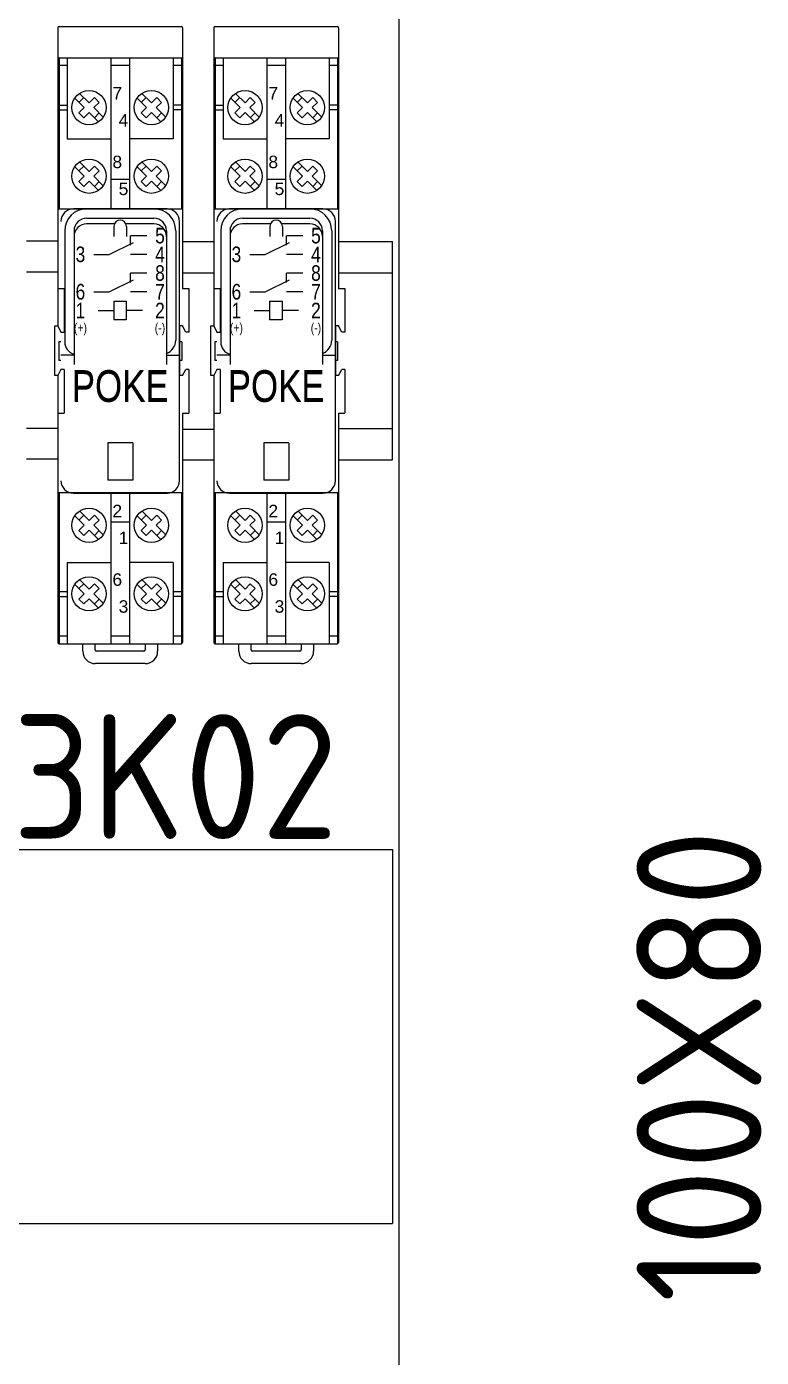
# Model space of a CAD drawing. Header units: millimetres. Extents: x 1359 to 3577, y 1336 to 3557.
# Drawn here: x 3272.9 to 3390.7, y 2360.1 to 2573.6 of the extents above; entities that cross this region are included whole.
import ezdxf
from ezdxf.enums import TextEntityAlignment as Align

# ---------------------------------------------------------------- set-up
doc = ezdxf.new("R2010")
doc.units = ezdxf.units.MM
doc.layers.add('000-PI-Oprema', color=30, linetype='Continuous', lineweight=5)
doc.layers.add('000-SI-Oprema', color=30, linetype='Continuous', lineweight=0)
doc.layers.add('002-PI-Kabelska kanalica', color=150, linetype='Continuous')
doc.styles.add('NUOVO', font='txt.shx', dxfattribs={"width": 0.8, "height": 0.8})
doc.styles.add('PI0', font='isocpeur.ttf', dxfattribs={"width": 0.9})
doc.styles.get("Standard").update_dxf_attribs({"font": 'arial.ttf'})

msp = doc.modelspace()

# ---------------------------------------------------------------- linework, layer by layer
at = {"layer": '000-PI-Oprema', "color": 0, "linetype": 'ByBlock', "lineweight": 0}
for p, q in [((3286.18, 2537.01), (3290.08, 2538.91)), ((3292.18, 2540.01), (3289.58, 2540.01)), ((3289.58, 2538.51), (3289.58, 2540.01)), ((3311.18, 2537.01), (3315.08, 2538.91)), ((3317.18, 2540.01), (3314.58, 2540.01)), ((3314.58, 2538.51), (3314.58, 2540.01)), ((3283.68, 2537.01), (3286.18, 2537.01)), ((3292.18, 2537.01), (3289.58, 2537.01)), ((3308.68, 2537.01), (3311.18, 2537.01)), ((3317.18, 2537.01), (3314.58, 2537.01)), ((3286.18, 2531.01), (3290.08, 2532.91)), ((3292.18, 2534.01), (3289.58, 2534.01)), ((3289.58, 2532.51), (3289.58, 2534.01)), ((3311.18, 2531.01), (3315.08, 2532.91)), ((3317.18, 2534.01), (3314.58, 2534.01)), ((3314.58, 2532.51), (3314.58, 2534.01)), ((3283.68, 2531.01), (3286.18, 2531.01)), ((3292.18, 2531.01), (3289.58, 2531.01)), ((3308.68, 2531.01), (3311.18, 2531.01)), ((3317.18, 2531.01), (3314.58, 2531.01)), ((3284.38, 2528.01), (3286.88, 2528.01)), ((3286.88, 2529.51), (3286.88, 2526.51)), ((3286.88, 2529.51), (3288.88, 2529.51)), ((3288.88, 2529.51), (3288.88, 2526.51)), ((3291.48, 2528.01), (3288.88, 2528.01)), ((3309.38, 2528.01), (3311.88, 2528.01)), ((3311.88, 2529.51), (3311.88, 2526.51)), ((3311.88, 2529.51), (3313.88, 2529.51)), ((3313.88, 2529.51), (3313.88, 2526.51)), ((3316.48, 2528.01), (3313.88, 2528.01)), ((3288.88, 2526.51), (3286.88, 2526.51)), ((3313.88, 2526.51), (3311.88, 2526.51))]:
    msp.add_line(p, q, dxfattribs=at)
at = {"layer": '000-SI-Oprema', "color": 0, "linetype": 'ByBlock', "lineweight": 0}
for p, q in [((3277.93, 2573.36), (3277.93, 2525.56)), ((3278.13, 2573.56), (3297.73, 2573.56)), ((3297.93, 2573.36), (3297.93, 2531.56)), ((3302.93, 2573.36), (3302.93, 2525.56)), ((3303.13, 2573.56), (3322.73, 2573.56)), ((3322.93, 2573.36), (3322.93, 2531.56)), ((3278.13, 2568.56), (3278.13, 2544.31)), ((3278.13, 2568.56), (3297.73, 2568.56)), ((3279.43, 2568.56), (3279.43, 2555.56)), ((3286.43, 2568.56), (3286.43, 2544.31)), ((3289.43, 2568.56), (3289.43, 2544.31)), ((3296.43, 2568.56), (3296.43, 2555.56)), ((3297.73, 2568.56), (3297.73, 2544.31)), ((3303.13, 2568.56), (3303.13, 2544.31)), ((3303.13, 2568.56), (3322.73, 2568.56)), ((3304.43, 2568.56), (3304.43, 2555.56)), ((3311.43, 2568.56), (3311.43, 2544.31)), ((3314.43, 2568.56), (3314.43, 2544.31)), ((3321.43, 2568.56), (3321.43, 2555.56)), ((3322.73, 2568.56), (3322.73, 2544.31)), ((3279.43, 2567.34), (3278.13, 2567.34)), ((3289.43, 2567.34), (3286.43, 2567.34)), ((3297.73, 2567.34), (3296.43, 2567.34)), ((3304.43, 2567.34), (3303.13, 2567.34)), ((3314.43, 2567.34), (3311.43, 2567.34)), ((3322.73, 2567.34), (3321.43, 2567.34)), ((3280.64, 2562.07), (3282.15, 2560.56)), ((3281.3, 2561.4), (3282.08, 2562.18)), ((3281.41, 2562.85), (3282.93, 2561.33)), ((3282.93, 2561.33), (3283.78, 2562.18)), ((3283.78, 2562.18), (3284.56, 2561.4)), ((3290.64, 2562.07), (3292.15, 2560.56)), ((3291.3, 2561.4), (3292.08, 2562.18)), ((3291.41, 2562.85), (3292.93, 2561.33)), ((3292.93, 2561.33), (3293.78, 2562.18)), ((3293.78, 2562.18), (3294.56, 2561.4)), ((3305.64, 2562.07), (3307.15, 2560.56)), ((3306.3, 2561.4), (3307.08, 2562.18)), ((3306.41, 2562.85), (3307.93, 2561.33)), ((3307.93, 2561.33), (3308.78, 2562.18)), ((3308.78, 2562.18), (3309.56, 2561.4)), ((3315.64, 2562.07), (3317.15, 2560.56)), ((3316.3, 2561.4), (3317.08, 2562.18)), ((3316.41, 2562.85), (3317.93, 2561.33)), ((3317.93, 2561.33), (3318.78, 2562.18)), ((3318.78, 2562.18), (3319.56, 2561.4)), ((3277.93, 2560.18), (3279.43, 2560.18)), ((3278.13, 2560.96), (3279.43, 2560.96)), ((3281.3, 2559.71), (3282.15, 2560.56)), ((3282.08, 2558.93), (3282.93, 2559.78)), ((3282.93, 2559.78), (3284.45, 2558.26)), ((3283.71, 2560.56), (3284.56, 2561.4)), ((3283.71, 2560.56), (3285.22, 2559.04)), ((3291.3, 2559.71), (3292.15, 2560.56)), ((3292.08, 2558.93), (3292.93, 2559.78)), ((3292.93, 2559.78), (3294.45, 2558.26)), ((3293.71, 2560.56), (3294.56, 2561.4)), ((3293.71, 2560.56), (3295.22, 2559.04)), ((3297.73, 2560.96), (3296.43, 2560.96)), ((3297.93, 2560.18), (3296.43, 2560.18)), ((3302.93, 2560.18), (3304.43, 2560.18)), ((3303.13, 2560.96), (3304.43, 2560.96)), ((3306.3, 2559.71), (3307.15, 2560.56)), ((3307.08, 2558.93), (3307.93, 2559.78)), ((3307.93, 2559.78), (3309.45, 2558.26)), ((3308.71, 2560.56), (3309.56, 2561.4)), ((3308.71, 2560.56), (3310.22, 2559.04)), ((3316.3, 2559.71), (3317.15, 2560.56)), ((3317.08, 2558.93), (3317.93, 2559.78)), ((3317.93, 2559.78), (3319.45, 2558.26)), ((3318.71, 2560.56), (3319.56, 2561.4)), ((3318.71, 2560.56), (3320.22, 2559.04)), ((3322.73, 2560.96), (3321.43, 2560.96)), ((3322.93, 2560.18), (3321.43, 2560.18)), ((3281.3, 2559.71), (3282.08, 2558.93)), ((3283.78, 2558.93), (3284.56, 2559.71)), ((3291.3, 2559.71), (3292.08, 2558.93)), ((3293.78, 2558.93), (3294.56, 2559.71)), ((3306.3, 2559.71), (3307.08, 2558.93)), ((3308.78, 2558.93), (3309.56, 2559.71)), ((3316.3, 2559.71), (3317.08, 2558.93)), ((3318.78, 2558.93), (3319.56, 2559.71)), ((3279.43, 2555.56), (3286.43, 2555.56)), ((3296.43, 2555.56), (3289.43, 2555.56)), ((3304.43, 2555.56), (3311.43, 2555.56)), ((3321.43, 2555.56), (3314.43, 2555.56)), ((3281.41, 2551.85), (3282.93, 2550.33)), ((3291.41, 2551.85), (3292.93, 2550.33)), ((3306.41, 2551.85), (3307.93, 2550.33)), ((3316.41, 2551.85), (3317.93, 2550.33)), ((3280.64, 2551.07), (3282.15, 2549.56)), ((3281.3, 2550.4), (3282.08, 2551.18)), ((3281.3, 2548.71), (3282.15, 2549.56)), ((3282.93, 2550.33), (3283.78, 2551.18)), ((3283.71, 2549.56), (3284.56, 2550.4)), ((3283.71, 2549.56), (3285.22, 2548.04)), ((3283.78, 2551.18), (3284.56, 2550.4)), ((3290.64, 2551.07), (3292.15, 2549.56)), ((3291.3, 2550.4), (3292.08, 2551.18)), ((3291.3, 2548.71), (3292.15, 2549.56)), ((3292.93, 2550.33), (3293.78, 2551.18)), ((3293.71, 2549.56), (3294.56, 2550.4)), ((3293.71, 2549.56), (3295.22, 2548.04)), ((3293.78, 2551.18), (3294.56, 2550.4)), ((3305.64, 2551.07), (3307.15, 2549.56)), ((3306.3, 2550.4), (3307.08, 2551.18)), ((3306.3, 2548.71), (3307.15, 2549.56)), ((3307.93, 2550.33), (3308.78, 2551.18)), ((3308.71, 2549.56), (3309.56, 2550.4)), ((3308.71, 2549.56), (3310.22, 2548.04)), ((3308.78, 2551.18), (3309.56, 2550.4)), ((3315.64, 2551.07), (3317.15, 2549.56)), ((3316.3, 2550.4), (3317.08, 2551.18)), ((3316.3, 2548.71), (3317.15, 2549.56)), ((3317.93, 2550.33), (3318.78, 2551.18)), ((3318.71, 2549.56), (3319.56, 2550.4)), ((3318.71, 2549.56), (3320.22, 2548.04)), ((3318.78, 2551.18), (3319.56, 2550.4)), ((3281.3, 2548.71), (3282.08, 2547.93)), ((3282.08, 2547.93), (3282.93, 2548.78)), ((3282.93, 2548.78), (3284.45, 2547.26)), ((3283.78, 2547.93), (3284.56, 2548.71)), ((3289.43, 2549.04), (3286.43, 2549.04)), ((3291.3, 2548.71), (3292.08, 2547.93)), ((3292.08, 2547.93), (3292.93, 2548.78)), ((3292.93, 2548.78), (3294.45, 2547.26)), ((3293.78, 2547.93), (3294.56, 2548.71)), ((3306.3, 2548.71), (3307.08, 2547.93)), ((3307.08, 2547.93), (3307.93, 2548.78)), ((3307.93, 2548.78), (3309.45, 2547.26)), ((3308.78, 2547.93), (3309.56, 2548.71)), ((3314.43, 2549.04), (3311.43, 2549.04)), ((3316.3, 2548.71), (3317.08, 2547.93)), ((3317.08, 2547.93), (3317.93, 2548.78)), ((3317.93, 2548.78), (3319.45, 2547.26)), ((3318.78, 2547.93), (3319.56, 2548.71)), ((3277.93, 2544.31), (3297.93, 2544.31)), ((3295.43, 2544.31), (3280.43, 2544.31)), ((3295.43, 2544.31), (3280.43, 2544.31)), ((3282.53, 2544.31), (3293.33, 2544.31)), ((3282.53, 2544.31), (3293.33, 2544.31)), ((3282.53, 2542.81), (3293.33, 2542.81)), ((3302.93, 2544.31), (3322.93, 2544.31)), ((3320.43, 2544.31), (3305.43, 2544.31)), ((3320.43, 2544.31), (3305.43, 2544.31)), ((3307.53, 2544.31), (3318.33, 2544.31)), ((3307.53, 2544.31), (3318.33, 2544.31)), ((3307.53, 2542.81), (3318.33, 2542.81)), ((3279.03, 2540.81), (3279.03, 2522.96)), ((3280.53, 2540.81), (3280.53, 2522.96)), ((3287.01, 2541.91), (3282.53, 2541.91)), ((3286.93, 2541.51), (3286.93, 2539.91)), ((3293.33, 2541.91), (3288.85, 2541.91)), ((3288.93, 2541.51), (3288.93, 2539.91)), ((3295.33, 2540.81), (3295.33, 2523.26)), ((3296.83, 2540.81), (3296.83, 2523.26)), ((3297.43, 2500.71), (3297.43, 2542.31)), ((3297.43, 2500.71), (3297.43, 2542.31)), ((3304.03, 2540.81), (3304.03, 2522.96)), ((3305.53, 2540.81), (3305.53, 2522.96)), ((3312.01, 2541.91), (3307.53, 2541.91)), ((3311.93, 2541.51), (3311.93, 2539.91)), ((3318.33, 2541.91), (3313.85, 2541.91)), ((3313.93, 2541.51), (3313.93, 2539.91)), ((3320.33, 2540.81), (3320.33, 2523.26)), ((3321.83, 2540.81), (3321.83, 2523.26)), ((3322.43, 2500.71), (3322.43, 2542.31)), ((3322.43, 2500.71), (3322.43, 2542.31)), ((3280.53, 2539.91), (3280.53, 2519.36)), ((3295.33, 2539.91), (3295.33, 2519.36)), ((3305.53, 2539.91), (3305.53, 2519.36)), ((3320.33, 2539.91), (3320.33, 2519.36)), ((3277.93, 2531.56), (3278.93, 2531.56)), ((3278.93, 2531.56), (3278.93, 2524.56)), ((3297.93, 2531.56), (3298.93, 2531.56)), ((3298.93, 2531.56), (3298.93, 2524.56)), ((3302.93, 2531.56), (3303.93, 2531.56)), ((3303.93, 2531.56), (3303.93, 2524.56)), ((3322.93, 2531.56), (3323.93, 2531.56)), ((3323.93, 2531.56), (3323.93, 2524.56)), ((3277.43, 2517.56), (3277.43, 2525.56)), ((3277.43, 2525.56), (3277.93, 2525.56)), ((3277.93, 2525.56), (3278.43, 2524.56)), ((3278.43, 2524.56), (3278.93, 2524.56)), ((3297.43, 2525.56), (3297.43, 2517.56)), ((3297.93, 2525.56), (3297.43, 2525.56)), ((3298.43, 2524.56), (3297.93, 2525.56)), ((3298.93, 2524.56), (3298.43, 2524.56)), ((3302.43, 2517.56), (3302.43, 2525.56)), ((3302.43, 2525.56), (3302.93, 2525.56)), ((3302.93, 2525.56), (3303.43, 2524.56)), ((3303.43, 2524.56), (3303.93, 2524.56)), ((3322.43, 2525.56), (3322.43, 2517.56)), ((3322.93, 2525.56), (3322.43, 2525.56)), ((3323.43, 2524.56), (3322.93, 2525.56)), ((3323.93, 2524.56), (3323.43, 2524.56)), ((3278.08, 2523.01), (3278.08, 2520.01)), ((3278.43, 2523.01), (3278.08, 2523.01)), ((3278.08, 2523.01), (3278.08, 2520.01)), ((3278.43, 2523.01), (3278.08, 2523.01)), ((3297.78, 2523.01), (3297.43, 2523.01)), ((3297.78, 2523.01), (3297.43, 2523.01)), ((3297.78, 2523.01), (3297.78, 2520.01)), ((3297.78, 2523.01), (3297.78, 2520.01)), ((3303.08, 2523.01), (3303.08, 2520.01)), ((3303.43, 2523.01), (3303.08, 2523.01)), ((3303.08, 2523.01), (3303.08, 2520.01)), ((3303.43, 2523.01), (3303.08, 2523.01)), ((3322.78, 2523.01), (3322.43, 2523.01)), ((3322.78, 2523.01), (3322.43, 2523.01)), ((3322.78, 2523.01), (3322.78, 2520.01)), ((3322.78, 2523.01), (3322.78, 2520.01)), ((3278.43, 2520.01), (3278.08, 2520.01)), ((3278.43, 2520.01), (3278.08, 2520.01)), ((3280.53, 2520.86), (3278.43, 2520.86)), ((3295.33, 2520.86), (3297.43, 2520.86)), ((3297.78, 2520.01), (3297.43, 2520.01)), ((3297.78, 2520.01), (3297.43, 2520.01)), ((3303.43, 2520.01), (3303.08, 2520.01)), ((3303.43, 2520.01), (3303.08, 2520.01)), ((3305.53, 2520.86), (3303.43, 2520.86)), ((3320.33, 2520.86), (3322.43, 2520.86)), ((3322.78, 2520.01), (3322.43, 2520.01)), ((3322.78, 2520.01), (3322.43, 2520.01)), ((3277.93, 2517.56), (3277.43, 2517.56)), ((3278.43, 2518.56), (3277.93, 2517.56)), ((3277.93, 2517.56), (3277.93, 2474.76)), ((3278.93, 2518.56), (3278.43, 2518.56)), ((3278.93, 2518.56), (3278.93, 2511.56)), ((3297.93, 2517.56), (3297.43, 2517.56)), ((3297.93, 2517.56), (3298.43, 2518.56)), ((3298.93, 2518.56), (3298.43, 2518.56)), ((3298.93, 2518.56), (3298.93, 2511.56)), ((3302.93, 2517.56), (3302.43, 2517.56)), ((3303.43, 2518.56), (3302.93, 2517.56)), ((3302.93, 2517.56), (3302.93, 2474.76)), ((3303.93, 2518.56), (3303.43, 2518.56)), ((3303.93, 2518.56), (3303.93, 2511.56)), ((3322.93, 2517.56), (3322.43, 2517.56)), ((3322.93, 2517.56), (3323.43, 2518.56)), ((3323.93, 2518.56), (3323.43, 2518.56)), ((3323.93, 2518.56), (3323.93, 2511.56)), ((3277.93, 2511.56), (3278.93, 2511.56)), ((3297.93, 2511.56), (3297.93, 2474.76)), ((3297.93, 2511.56), (3298.93, 2511.56)), ((3302.93, 2511.56), (3303.93, 2511.56)), ((3322.93, 2511.56), (3322.93, 2474.76)), ((3322.93, 2511.56), (3323.93, 2511.56)), ((3289.93, 2506.81), (3285.93, 2506.81)), ((3285.93, 2506.81), (3285.93, 2500.81)), ((3289.93, 2506.81), (3289.93, 2500.81)), ((3314.93, 2506.81), (3310.93, 2506.81)), ((3310.93, 2506.81), (3310.93, 2500.81)), ((3314.93, 2506.81), (3314.93, 2500.81)), ((3289.93, 2500.81), (3285.93, 2500.81)), ((3314.93, 2500.81), (3310.93, 2500.81)), ((3277.93, 2498.81), (3297.93, 2498.81)), ((3278.13, 2498.81), (3278.13, 2474.56)), ((3280.43, 2498.71), (3295.43, 2498.71)), ((3280.43, 2498.71), (3295.43, 2498.71)), ((3286.43, 2498.81), (3286.43, 2474.56)), ((3289.43, 2498.81), (3289.43, 2474.56)), ((3297.73, 2498.81), (3297.73, 2474.56)), ((3302.93, 2498.81), (3322.93, 2498.81)), ((3303.13, 2498.81), (3303.13, 2474.56)), ((3305.43, 2498.71), (3320.43, 2498.71)), ((3305.43, 2498.71), (3320.43, 2498.71)), ((3311.43, 2498.81), (3311.43, 2474.56)), ((3314.43, 2498.81), (3314.43, 2474.56)), ((3322.73, 2498.81), (3322.73, 2474.56)), ((3281.41, 2495.85), (3282.93, 2494.33)), ((3291.41, 2495.85), (3292.93, 2494.33)), ((3306.41, 2495.85), (3307.93, 2494.33)), ((3316.41, 2495.85), (3317.93, 2494.33)), ((3280.64, 2495.07), (3282.15, 2493.56)), ((3281.3, 2494.4), (3282.08, 2495.18)), ((3282.93, 2494.33), (3283.78, 2495.18)), ((3283.71, 2493.56), (3284.56, 2494.4)), ((3283.78, 2495.18), (3284.56, 2494.4)), ((3289.43, 2494.07), (3286.43, 2494.07)), ((3290.64, 2495.07), (3292.15, 2493.56)), ((3291.3, 2494.4), (3292.08, 2495.18)), ((3292.93, 2494.33), (3293.78, 2495.18)), ((3293.71, 2493.56), (3294.56, 2494.4)), ((3293.78, 2495.18), (3294.56, 2494.4)), ((3305.64, 2495.07), (3307.15, 2493.56)), ((3306.3, 2494.4), (3307.08, 2495.18)), ((3307.93, 2494.33), (3308.78, 2495.18)), ((3308.71, 2493.56), (3309.56, 2494.4)), ((3308.78, 2495.18), (3309.56, 2494.4)), ((3314.43, 2494.07), (3311.43, 2494.07)), ((3315.64, 2495.07), (3317.15, 2493.56)), ((3316.3, 2494.4), (3317.08, 2495.18)), ((3317.93, 2494.33), (3318.78, 2495.18)), ((3318.71, 2493.56), (3319.56, 2494.4)), ((3318.78, 2495.18), (3319.56, 2494.4)), ((3281.3, 2492.71), (3282.15, 2493.56)), ((3281.3, 2492.71), (3282.08, 2491.93)), ((3282.08, 2491.93), (3282.93, 2492.78)), ((3282.93, 2492.78), (3284.45, 2491.26)), ((3283.71, 2493.56), (3285.22, 2492.04)), ((3283.78, 2491.93), (3284.56, 2492.71)), ((3291.3, 2492.71), (3292.15, 2493.56)), ((3291.3, 2492.71), (3292.08, 2491.93)), ((3292.08, 2491.93), (3292.93, 2492.78)), ((3292.93, 2492.78), (3294.45, 2491.26)), ((3293.71, 2493.56), (3295.22, 2492.04)), ((3293.78, 2491.93), (3294.56, 2492.71)), ((3306.3, 2492.71), (3307.15, 2493.56)), ((3306.3, 2492.71), (3307.08, 2491.93)), ((3307.08, 2491.93), (3307.93, 2492.78)), ((3307.93, 2492.78), (3309.45, 2491.26)), ((3308.71, 2493.56), (3310.22, 2492.04)), ((3308.78, 2491.93), (3309.56, 2492.71)), ((3316.3, 2492.71), (3317.15, 2493.56)), ((3316.3, 2492.71), (3317.08, 2491.93)), ((3317.08, 2491.93), (3317.93, 2492.78)), ((3317.93, 2492.78), (3319.45, 2491.26)), ((3318.71, 2493.56), (3320.22, 2492.04)), ((3318.78, 2491.93), (3319.56, 2492.71)), ((3279.43, 2487.56), (3279.43, 2474.56)), ((3279.43, 2487.56), (3286.43, 2487.56)), ((3296.43, 2487.56), (3289.43, 2487.56)), ((3296.43, 2487.56), (3296.43, 2474.56)), ((3304.43, 2487.56), (3304.43, 2474.56)), ((3304.43, 2487.56), (3311.43, 2487.56)), ((3321.43, 2487.56), (3314.43, 2487.56)), ((3321.43, 2487.56), (3321.43, 2474.56)), ((3277.93, 2482.93), (3279.43, 2482.93)), ((3280.64, 2484.07), (3282.15, 2482.56)), ((3281.3, 2483.4), (3282.08, 2484.18)), ((3281.41, 2484.85), (3282.93, 2483.33)), ((3282.93, 2483.33), (3283.78, 2484.18)), ((3283.71, 2482.56), (3284.56, 2483.4)), ((3283.78, 2484.18), (3284.56, 2483.4)), ((3290.64, 2484.07), (3292.15, 2482.56)), ((3291.3, 2483.4), (3292.08, 2484.18)), ((3291.41, 2484.85), (3292.93, 2483.33)), ((3292.93, 2483.33), (3293.78, 2484.18)), ((3293.71, 2482.56), (3294.56, 2483.4)), ((3293.78, 2484.18), (3294.56, 2483.4)), ((3296.43, 2482.93), (3297.93, 2482.93)), ((3302.93, 2482.93), (3304.43, 2482.93)), ((3305.64, 2484.07), (3307.15, 2482.56)), ((3306.3, 2483.4), (3307.08, 2484.18)), ((3306.41, 2484.85), (3307.93, 2483.33)), ((3307.93, 2483.33), (3308.78, 2484.18)), ((3308.71, 2482.56), (3309.56, 2483.4)), ((3308.78, 2484.18), (3309.56, 2483.4)), ((3315.64, 2484.07), (3317.15, 2482.56)), ((3316.3, 2483.4), (3317.08, 2484.18)), ((3316.41, 2484.85), (3317.93, 2483.33)), ((3317.93, 2483.33), (3318.78, 2484.18)), ((3318.71, 2482.56), (3319.56, 2483.4)), ((3318.78, 2484.18), (3319.56, 2483.4)), ((3321.43, 2482.93), (3322.93, 2482.93)), ((3278.13, 2482.15), (3279.43, 2482.15)), ((3281.3, 2481.71), (3282.15, 2482.56)), ((3281.3, 2481.71), (3282.08, 2480.93)), ((3282.08, 2480.93), (3282.93, 2481.78)), ((3282.93, 2481.78), (3284.45, 2480.26)), ((3283.71, 2482.56), (3285.22, 2481.04)), ((3283.78, 2480.93), (3284.56, 2481.71)), ((3291.3, 2481.71), (3292.15, 2482.56)), ((3291.3, 2481.71), (3292.08, 2480.93)), ((3292.08, 2480.93), (3292.93, 2481.78)), ((3292.93, 2481.78), (3294.45, 2480.26)), ((3293.71, 2482.56), (3295.22, 2481.04)), ((3293.78, 2480.93), (3294.56, 2481.71)), ((3297.73, 2482.15), (3296.43, 2482.15)), ((3303.13, 2482.15), (3304.43, 2482.15)), ((3306.3, 2481.71), (3307.15, 2482.56)), ((3306.3, 2481.71), (3307.08, 2480.93)), ((3307.08, 2480.93), (3307.93, 2481.78)), ((3307.93, 2481.78), (3309.45, 2480.26)), ((3308.71, 2482.56), (3310.22, 2481.04)), ((3308.78, 2480.93), (3309.56, 2481.71)), ((3316.3, 2481.71), (3317.15, 2482.56)), ((3316.3, 2481.71), (3317.08, 2480.93)), ((3317.08, 2480.93), (3317.93, 2481.78)), ((3317.93, 2481.78), (3319.45, 2480.26)), ((3318.71, 2482.56), (3320.22, 2481.04)), ((3318.78, 2480.93), (3319.56, 2481.71)), ((3322.73, 2482.15), (3321.43, 2482.15)), ((3279.43, 2475.77), (3278.13, 2475.77)), ((3281.93, 2473.36), (3281.93, 2474.56)), ((3283.93, 2473.56), (3283.93, 2474.56)), ((3289.43, 2475.77), (3286.43, 2475.77)), ((3291.93, 2474.56), (3291.93, 2473.56)), ((3293.93, 2474.56), (3293.93, 2473.36)), ((3297.73, 2475.77), (3296.43, 2475.77)), ((3304.43, 2475.77), (3303.13, 2475.77)), ((3306.93, 2473.36), (3306.93, 2474.56)), ((3308.93, 2473.56), (3308.93, 2474.56)), ((3314.43, 2475.77), (3311.43, 2475.77)), ((3316.93, 2474.56), (3316.93, 2473.56)), ((3318.93, 2474.56), (3318.93, 2473.36)), ((3322.73, 2475.77), (3321.43, 2475.77)), ((3291.73, 2473.36), (3284.13, 2473.36)), ((3316.73, 2473.36), (3309.13, 2473.36)), ((3291.93, 2471.36), (3283.93, 2471.36)), ((3316.93, 2471.36), (3308.93, 2471.36))]:
    msp.add_line(p, q, dxfattribs=at)
for points in [[(3277.93, 2567.26), (3277.93, 2567.27), (3277.94, 2567.28), (3277.94, 2567.29), (3277.96, 2567.3), (3277.97, 2567.31), (3277.99, 2567.32), (3278.01, 2567.32), (3278.03, 2567.33), (3278.05, 2567.34), (3278.08, 2567.34), (3278.1, 2567.34), (3278.13, 2567.34)], [(3297.93, 2567.26), (3297.93, 2567.27), (3297.92, 2567.28), (3297.91, 2567.29), (3297.9, 2567.3), (3297.89, 2567.31), (3297.87, 2567.32), (3297.85, 2567.32), (3297.83, 2567.33), (3297.81, 2567.34), (3297.78, 2567.34), (3297.76, 2567.34), (3297.73, 2567.34)], [(3302.93, 2567.26), (3302.93, 2567.27), (3302.94, 2567.28), (3302.94, 2567.29), (3302.96, 2567.3), (3302.97, 2567.31), (3302.99, 2567.32), (3303.01, 2567.32), (3303.03, 2567.33), (3303.05, 2567.34), (3303.08, 2567.34), (3303.1, 2567.34), (3303.13, 2567.34)], [(3322.93, 2567.26), (3322.93, 2567.27), (3322.92, 2567.28), (3322.91, 2567.29), (3322.9, 2567.3), (3322.89, 2567.31), (3322.87, 2567.32), (3322.85, 2567.32), (3322.83, 2567.33), (3322.81, 2567.34), (3322.78, 2567.34), (3322.76, 2567.34), (3322.73, 2567.34)], [(3278.13, 2560.96), (3278.1, 2560.96), (3278.08, 2560.96), (3278.05, 2560.96), (3278.03, 2560.95), (3278.01, 2560.95), (3277.99, 2560.94), (3277.97, 2560.93), (3277.96, 2560.92), (3277.94, 2560.92), (3277.94, 2560.91), (3277.93, 2560.9), (3277.93, 2560.89)], [(3297.73, 2560.96), (3297.76, 2560.96), (3297.78, 2560.96), (3297.81, 2560.96), (3297.83, 2560.95), (3297.85, 2560.95), (3297.87, 2560.94), (3297.89, 2560.93), (3297.9, 2560.92), (3297.91, 2560.92), (3297.92, 2560.91), (3297.93, 2560.9), (3297.93, 2560.89)], [(3303.13, 2560.96), (3303.1, 2560.96), (3303.08, 2560.96), (3303.05, 2560.96), (3303.03, 2560.95), (3303.01, 2560.95), (3302.99, 2560.94), (3302.97, 2560.93), (3302.96, 2560.92), (3302.94, 2560.92), (3302.94, 2560.91), (3302.93, 2560.9), (3302.93, 2560.89)], [(3322.73, 2560.96), (3322.76, 2560.96), (3322.78, 2560.96), (3322.81, 2560.96), (3322.83, 2560.95), (3322.85, 2560.95), (3322.87, 2560.94), (3322.89, 2560.93), (3322.9, 2560.92), (3322.91, 2560.92), (3322.92, 2560.91), (3322.93, 2560.9), (3322.93, 2560.89)], [(3278.13, 2482.15), (3278.1, 2482.15), (3278.08, 2482.15), (3278.05, 2482.15), (3278.03, 2482.16), (3278.01, 2482.16), (3277.99, 2482.17), (3277.97, 2482.18), (3277.96, 2482.19), (3277.94, 2482.2), (3277.94, 2482.21), (3277.93, 2482.22), (3277.93, 2482.23)], [(3297.93, 2482.23), (3297.93, 2482.22), (3297.92, 2482.21), (3297.91, 2482.2), (3297.9, 2482.19), (3297.89, 2482.18), (3297.87, 2482.17), (3297.85, 2482.16), (3297.83, 2482.16), (3297.81, 2482.15), (3297.78, 2482.15), (3297.76, 2482.15), (3297.73, 2482.15)], [(3303.13, 2482.15), (3303.1, 2482.15), (3303.08, 2482.15), (3303.05, 2482.15), (3303.03, 2482.16), (3303.01, 2482.16), (3302.99, 2482.17), (3302.97, 2482.18), (3302.96, 2482.19), (3302.94, 2482.2), (3302.94, 2482.21), (3302.93, 2482.22), (3302.93, 2482.23)], [(3322.93, 2482.23), (3322.93, 2482.22), (3322.92, 2482.21), (3322.91, 2482.2), (3322.9, 2482.19), (3322.89, 2482.18), (3322.87, 2482.17), (3322.85, 2482.16), (3322.83, 2482.16), (3322.81, 2482.15), (3322.78, 2482.15), (3322.76, 2482.15), (3322.73, 2482.15)], [(3277.93, 2475.85), (3277.93, 2475.84), (3277.94, 2475.83), (3277.94, 2475.82), (3277.96, 2475.81), (3277.97, 2475.8), (3277.99, 2475.79), (3278.01, 2475.79), (3278.03, 2475.78), (3278.05, 2475.78), (3278.08, 2475.77), (3278.1, 2475.77), (3278.13, 2475.77)], [(3297.73, 2475.77), (3297.76, 2475.77), (3297.78, 2475.77), (3297.81, 2475.78), (3297.83, 2475.78), (3297.85, 2475.79), (3297.87, 2475.79), (3297.89, 2475.8), (3297.9, 2475.81), (3297.91, 2475.82), (3297.92, 2475.83), (3297.93, 2475.84), (3297.93, 2475.85)], [(3302.93, 2475.85), (3302.93, 2475.84), (3302.94, 2475.83), (3302.94, 2475.82), (3302.96, 2475.81), (3302.97, 2475.8), (3302.99, 2475.79), (3303.01, 2475.79), (3303.03, 2475.78), (3303.05, 2475.78), (3303.08, 2475.77), (3303.1, 2475.77), (3303.13, 2475.77)], [(3322.73, 2475.77), (3322.76, 2475.77), (3322.78, 2475.77), (3322.81, 2475.78), (3322.83, 2475.78), (3322.85, 2475.79), (3322.87, 2475.79), (3322.89, 2475.8), (3322.9, 2475.81), (3322.91, 2475.82), (3322.92, 2475.83), (3322.93, 2475.84), (3322.93, 2475.85)]]:
    msp.add_lwpolyline(points, dxfattribs=at)
at = {"layer": '000-SI-Oprema', "color": 0, "linetype": 'ByBlock', "lineweight": 0, "ltscale": 0.25}
for points in [[(3278.09, 2474.56), (3297.73, 2474.56)], [(3303.09, 2474.56), (3322.73, 2474.56)]]:
    msp.add_lwpolyline(points, dxfattribs=at)
at = {"layer": '000-SI-Oprema', "color": 0, "linetype": 'ByBlock', "lineweight": 0}
for centre in [(3282.93, 2560.56), (3292.93, 2560.56), (3307.93, 2560.56), (3317.93, 2560.56), (3282.93, 2549.56), (3292.93, 2549.56), (3307.93, 2549.56), (3317.93, 2549.56), (3282.93, 2493.56), (3292.93, 2493.56), (3307.93, 2493.56), (3317.93, 2493.56), (3282.93, 2482.56), (3292.93, 2482.56), (3307.93, 2482.56), (3317.93, 2482.56)]:
    msp.add_circle(centre, 2.75, dxfattribs=at)
for centre, radius, start, end in [((3278.13, 2573.36), 0.2, 90, 180), ((3297.73, 2573.36), 0.2, 0, 90), ((3303.13, 2573.36), 0.2, 90, 180), ((3322.73, 2573.36), 0.2, 0, 90), ((3278.13, 2568.36), 0.2, 90, 180), ((3297.73, 2568.36), 0.2, 0, 90), ((3303.13, 2568.36), 0.2, 90, 180), ((3322.73, 2568.36), 0.2, 0, 90), ((3280.43, 2542.31), 2, 90, 180), ((3280.43, 2542.31), 2, 90, 180), ((3282.53, 2540.81), 3.5, 90, 180), ((3282.53, 2540.81), 2, 90, 180), ((3293.33, 2540.81), 3.5, 0, 90), ((3293.33, 2540.81), 2, 0, 90), ((3295.43, 2542.31), 2, 0, 90), ((3295.43, 2542.31), 2, 0, 90), ((3305.43, 2542.31), 2, 90, 180), ((3305.43, 2542.31), 2, 90, 180), ((3307.53, 2540.81), 3.5, 90, 180), ((3307.53, 2540.81), 2, 90, 180), ((3318.33, 2540.81), 3.5, 0, 90), ((3318.33, 2540.81), 2, 0, 90), ((3320.43, 2542.31), 2, 0, 90), ((3320.43, 2542.31), 2, 0, 90), ((3282.53, 2539.91), 2, 90, 180), ((3287.93, 2541.51), 1, 0, 180), ((3293.33, 2539.91), 2, 0, 90), ((3307.53, 2539.91), 2, 90, 180), ((3312.93, 2541.51), 1, 0, 180), ((3318.33, 2539.91), 2, 0, 90), ((3281.03, 2522.96), 2, 180, 255.5225), ((3294.53, 2523.26), 2.3, 290.3544, 0), ((3306.03, 2522.96), 2, 180, 255.5225), ((3319.53, 2523.26), 2.3, 290.3544, 0), ((3280.43, 2500.71), 2, 180, 270), ((3280.43, 2500.71), 2, 180, 270), ((3295.43, 2500.71), 2, 270, 0), ((3295.43, 2500.71), 2, 270, 0), ((3305.43, 2500.71), 2, 180, 270), ((3305.43, 2500.71), 2, 180, 270), ((3320.43, 2500.71), 2, 270, 0), ((3320.43, 2500.71), 2, 270, 0), ((3278.13, 2474.76), 0.2, 180, 270), ((3297.73, 2474.76), 0.2, 270, 0), ((3303.13, 2474.76), 0.2, 180, 270), ((3322.73, 2474.76), 0.2, 270, 0), ((3283.93, 2473.36), 2, 180, 270), ((3284.13, 2473.56), 0.2, 180, 270), ((3291.73, 2473.56), 0.2, 270, 0), ((3291.93, 2473.36), 2, 270, 0), ((3308.93, 2473.36), 2, 180, 270), ((3309.13, 2473.56), 0.2, 180, 270), ((3316.73, 2473.56), 0.2, 270, 0), ((3316.93, 2473.36), 2, 270, 0)]:
    msp.add_arc(centre, radius, start, end, dxfattribs=at)
at = {"layer": '002-PI-Kabelska kanalica', "color": 0, "linetype": 'ByBlock', "lineweight": 0}
for p, q in [((3332.57, 3351.56), (3332.57, 1679.56)), ((2516.57, 2441.56), (3331.57, 2441.56)), ((3331.57, 2441.56), (3331.57, 2381.56)), ((2516.57, 2381.56), (3331.57, 2381.56))]:
    msp.add_line(p, q, dxfattribs=at)
at = {"layer": '002-PI-Kabelska kanalica', "color": 0, "linetype": 'ByBlock', "lineweight": 0, "ltscale": 0.25}
for p, q in [((3272.93, 2539.21), (3277.93, 2539.21)), ((3297.95, 2539.06), (3302.95, 2539.06)), ((3322.93, 2539.06), (3331.57, 2539.06)), ((3331.57, 2504.06), (3331.57, 2539.06)), ((3272.93, 2534.21), (3277.93, 2534.21)), ((3297.95, 2534.06), (3302.95, 2534.06)), ((3322.93, 2534.06), (3331.57, 2534.06)), ((3272.93, 2509.12), (3277.93, 2509.11)), ((3297.95, 2508.97), (3302.95, 2508.96)), ((3322.93, 2509.06), (3331.57, 2509.06)), ((3272.93, 2504.21), (3277.93, 2504.21)), ((3297.95, 2504.06), (3302.95, 2504.06)), ((3322.93, 2504.06), (3331.57, 2504.06))]:
    msp.add_line(p, q, dxfattribs=at)

# ---------------------------------------------------------------- texts
at = {"layer": '000-PI-Oprema', "color": 0, "linetype": 'ByBlock', "lineweight": 0, "attachment_point": 5, "style": 'NUOVO'}
for s, width, heights, insert, char_height in [('{\\fArial|b0|i0|c238|p34;5}', 4.25, [2.89], (3294.3, 2540.01), 2.5), ('{\\fArial|b0|i0|c238|p34;5}', 4.25, [2.89], (3319.3, 2540.01), 2.5), ('{\\fArial|b0|i0|c238|p34;3}', 4.25, [2.89], (3281.55, 2537.01), 2.5), ('{\\fArial|b0|i0|c238|p34;4}', 4.25, [2.89], (3294.3, 2537.01), 2.5), ('{\\fArial|b0|i0|c238|p34;3}', 4.25, [2.89], (3306.55, 2537.01), 2.5), ('{\\fArial|b0|i0|c238|p34;4}', 4.25, [2.89], (3319.3, 2537.01), 2.5), ('{\\fArial|b0|i0|c238|p34;8}', 4.25, [2.89], (3294.3, 2534.01), 2.5), ('{\\fArial|b0|i0|c238|p34;8}', 4.25, [2.89], (3319.3, 2534.01), 2.5), ('{\\fArial|b0|i0|c238|p34;6}', 4.25, [2.89], (3281.55, 2531.01), 2.5), ('{\\fArial|b0|i0|c238|p34;7}', 4.25, [2.89], (3294.3, 2531.01), 2.5), ('{\\fArial|b0|i0|c238|p34;6}', 4.25, [2.89], (3306.55, 2531.01), 2.5), ('{\\fArial|b0|i0|c238|p34;7}', 4.25, [2.89], (3319.3, 2531.01), 2.5), ('{\\fArial|b0|i0|c238|p34;1}', 4.25, [2.89], (3281.55, 2528.01), 2.5), ('{\\fArial|b0|i0|c238|p34;2}', 4.25, [2.89], (3294.3, 2528.01), 2.5), ('{\\fArial|b0|i0|c238|p34;1}', 4.25, [2.89], (3306.55, 2528.01), 2.5), ('{\\fArial|b0|i0|c238|p34;2}', 4.25, [2.89], (3319.3, 2528.01), 2.5), ('{\\fArial|b0|i0|c238|p34;(+)}', 4.25, [2.89], (3281.55, 2525.01), 1.5), ('{\\fArial|b0|i0|c238|p34;(-)}', 4.25, [2.89], (3294.3, 2525.01), 1.5), ('{\\fArial|b0|i0|c238|p34;(+)}', 4.25, [2.89], (3306.55, 2525.01), 1.5), ('{\\fArial|b0|i0|c238|p34;(-)}', 4.25, [2.89], (3319.3, 2525.01), 1.5), ('{\\fArial|b0|i0|c238|p34;POK\\fArial|b0|i0|c0|p34;E}', 17, [0], (3287.93, 2515.91), 5), ('{\\fArial|b0|i0|c238|p34;POK\\fArial|b0|i0|c0|p34;E}', 17, [0], (3312.93, 2515.91), 5)]:
    msp.add_mtext_dynamic_manual_height_columns(s, width=width, gutter_width=4, heights=heights, dxfattribs=dict(at, insert=insert, char_height=char_height))
at = {"layer": '000-SI-Oprema', "color": 0, "linetype": 'ByBlock', "lineweight": 0, "char_height": 1.9995, "width": 2.5471}
for s, insert, attachment_point in [('{\\fArial|b0|i0|c0|p34;7}', (3286.68, 2563.85), 1), ('{\\fArial|b0|i0|c0|p34;7}', (3311.68, 2563.85), 1), ('{\\fArial|b0|i0|c0|p34;4}', (3289.23, 2559.53), 3), ('{\\fArial|b0|i0|c0|p34;4}', (3314.23, 2559.53), 3), ('{\\fArial|b0|i0|c0|p34;8}', (3286.68, 2552.85), 1), ('{\\fArial|b0|i0|c0|p34;8}', (3311.68, 2552.85), 1), ('{\\fArial|b0|i0|c0|p34;5}', (3289.23, 2548.53), 3), ('{\\fArial|b0|i0|c0|p34;5}', (3314.23, 2548.53), 3), ('{\\fArial|b0|i0|c0|p34;2}', (3286.68, 2496.85), 1), ('{\\fArial|b0|i0|c0|p34;2}', (3311.68, 2496.85), 1), ('{\\fArial|b0|i0|c0|p34;1}', (3289.23, 2492.53), 3), ('{\\fArial|b0|i0|c0|p34;1}', (3314.23, 2492.53), 3), ('{\\fArial|b0|i0|c0|p34;6}', (3286.68, 2485.85), 1), ('{\\fArial|b0|i0|c0|p34;6}', (3311.68, 2485.85), 1), ('{\\fArial|b0|i0|c0|p34;3}', (3289.23, 2481.53), 3), ('{\\fArial|b0|i0|c0|p34;3}', (3314.23, 2481.53), 3)]:
    msp.add_mtext(s, dxfattribs=dict(at, insert=insert, attachment_point=attachment_point))
at = {"layer": '000-SI-Oprema', "color": 0, "linetype": 'ByBlock', "lineweight": 0, "char_height": 5, "attachment_point": 5, "style": 'NUOVO'}
for insert in [(3287.93, 2515.81), (3312.93, 2515.81)]:
    msp.add_mtext_dynamic_manual_height_columns('{\\fArial|b0|i0|c238|p34;POK\\fArial|b0|i0|c0|p34;E}', width=17, gutter_width=4, heights=[0], dxfattribs=dict(at, insert=insert))
at = {"layer": '002-PI-Kabelska kanalica', "color": 0, "linetype": 'ByBlock', "lineweight": 0, "style": 'PI0', "width": 0.9}
msp.add_text('-162K14...-163K02', height=20, dxfattribs=at).set_placement((3229.64, 2453.27), align=Align.MIDDLE)
at = {"layer": '002-PI-Kabelska kanalica', "color": 0, "style": 'PI0', "width": 0.9}
msp.add_text('100X80', height=20, rotation=90, dxfattribs=at).set_placement((3390.7, 2368.87))

doc.saveas('drawing.dxf')
